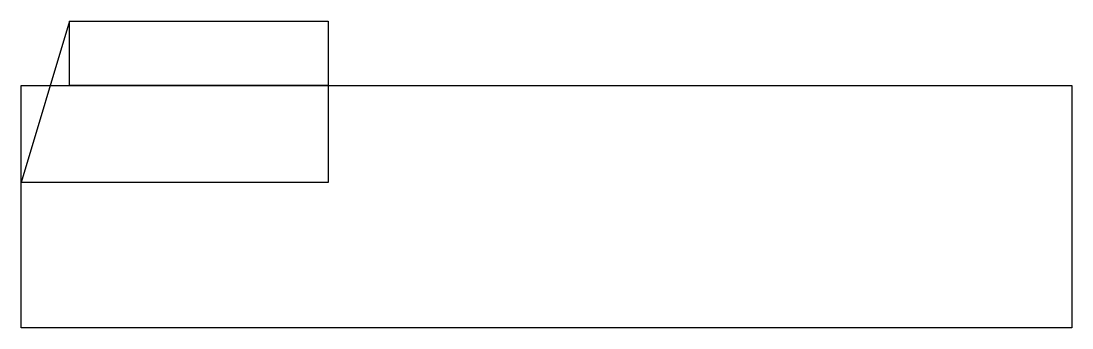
# Model space of a CAD drawing. Header units: millimetres. Extents: x 0 to 130, y -30 to 8.
import ezdxf

# ---------------------------------------------------------------- set-up
doc = ezdxf.new("R2010")
doc.units = ezdxf.units.MM
doc.layers.get('0').update_dxf_attribs({"linetype": 'CONTINUOUS'})

msp = doc.modelspace()

# ---------------------------------------------------------------- linework, layer by layer
for p, q in [((6, 8), (38, 8)), ((38, 8), (38, 0)), ((38, 0), (38, -12)), ((38, -12), (0, -12))]:
    msp.add_line(p, q)
for points in [[(0, 0), (38, 0), (6, 0), (6, 8), (0, -12)], [(0, 0), (130, 0), (130, -30), (0, -30)]]:
    msp.add_lwpolyline(points, close=True)

doc.saveas('drawing.dxf')
